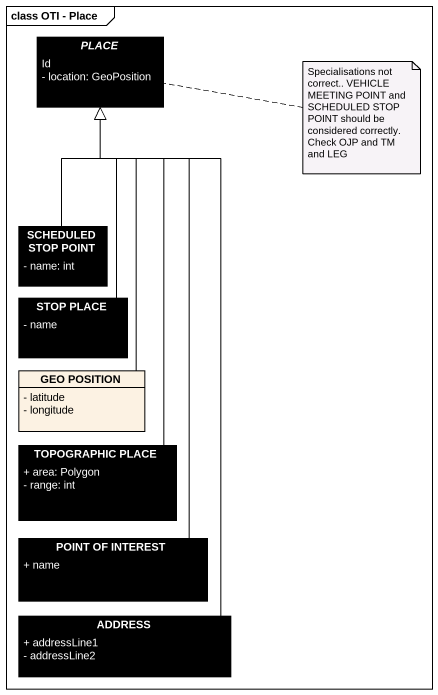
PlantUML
@startuml
mainframe class OTI - Place
hide circle
hide empty members
skinparam classAttributeIconSize 0
abstract class PLACE #000000 {
  Id
  - location: GeoPosition
}
class "SCHEDULED STOP POINT" as SCHEDULED_STOP_POINT #000000 {
  - name: int
}
class "STOP PLACE" as STOP_PLACE #000000 {
  - name
}
class "GEO POSITION" as GEO_POSITION {
  - latitude
  - longitude
}
class "TOPOGRAPHIC PLACE" as TOPOGRAPHIC_PLACE #000000 {
  + area: Polygon
  - range: int
}
class "POINT OF INTEREST" as POINT_OF_INTEREST #000000 {
  + name
}
class ADDRESS #000000 {
  + addressLine1
  - addressLine2
}
SCHEDULED_STOP_POINT -up-|> PLACE
STOP_PLACE -up-|> PLACE
GEO_POSITION -up-|> PLACE
TOPOGRAPHIC_PLACE -up-|> PLACE
POINT_OF_INTEREST -up-|> PLACE
ADDRESS -up-|> PLACE
note right of PLACE : Specialisations not correct.. VEHICLE MEETING POINT and SCHEDULED STOP POINT should be considered correctly. Check OJP and TM and LEG
@enduml
